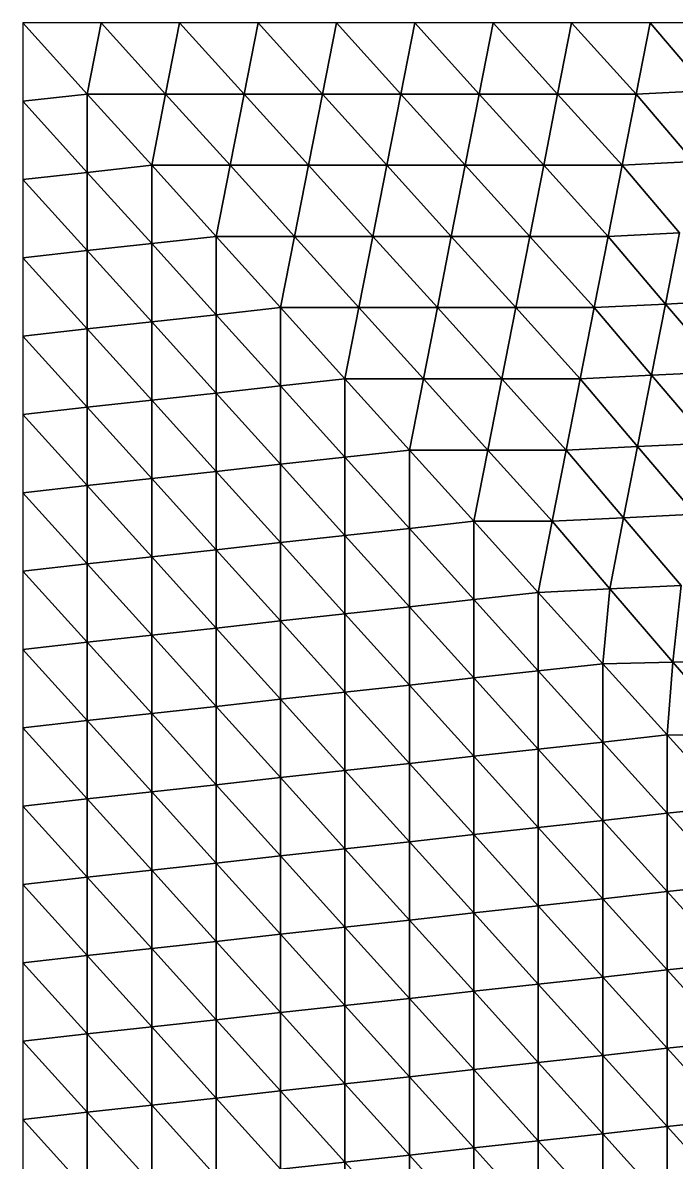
# Model space of a CAD drawing. Extents: x 100 to 350, y 100 to 150.
# Drawn here: x 100 to 113.02, y 127.27 to 150 of the extents above; entities that cross this region are included whole.
import ezdxf

# ---------------------------------------------------------------- set-up
doc = ezdxf.new("R2010")
doc.units = 0

msp = doc.modelspace()

# ---------------------------------------------------------------- linework, layer by layer
at = {"color": 1}
for p, q in [((101.28406, 148.579372), (100, 150)), ((100, 150), (101.28406, 148.579372)), ((101.5625, 150), (101.28406, 148.579372)), ((101.28406, 148.579372), (101.5625, 150)), ((102.84656, 148.579372), (101.5625, 150)), ((101.5625, 150), (102.84656, 148.579372)), ((102.84656, 148.579372), (103.125, 150)), ((103.125, 150), (102.84656, 148.579372)), ((103.125, 150), (104.40906, 148.579372)), ((104.40906, 148.579372), (103.125, 150)), ((104.6875, 150), (104.40906, 148.579372)), ((104.40906, 148.579372), (104.6875, 150)), ((105.97156, 148.579372), (104.6875, 150)), ((104.6875, 150), (105.97156, 148.579372)), ((105.97156, 148.579372), (106.25, 150)), ((106.25, 150), (105.97156, 148.579372)), ((106.25, 150), (107.53406, 148.579372)), ((107.53406, 148.579372), (106.25, 150)), ((107.8125, 150), (107.53406, 148.579372)), ((107.53406, 148.579372), (107.8125, 150)), ((109.09656, 148.579372), (107.8125, 150)), ((107.8125, 150), (109.09656, 148.579372)), ((109.375, 150), (109.09656, 148.579372)), ((109.09656, 148.579372), (109.375, 150)), ((110.65906, 148.579372), (109.375, 150)), ((109.375, 150), (110.65906, 148.579372)), ((110.9375, 150), (110.65906, 148.579372)), ((110.65906, 148.579372), (110.9375, 150)), ((112.22156, 148.579372), (110.9375, 150)), ((110.9375, 150), (112.22156, 148.579372)), ((112.22156, 148.579372), (112.5, 150)), ((112.5, 150), (112.22156, 148.579372)), ((112.5, 150), (113.644841, 148.650308)), ((113.644841, 148.650308), (112.5, 150)), ((112.22156, 148.579372), (113.644841, 148.650308)), ((113.644841, 148.650308), (112.22156, 148.579372)), ((101.28406, 148.579372), (100, 148.4375)), ((100, 148.4375), (101.28406, 148.579372)), ((100, 148.4375), (101.28406, 147.016872)), ((101.28406, 147.016872), (100, 148.4375)), ((101.28406, 147.016872), (101.28406, 148.579372)), ((102.84656, 148.579372), (101.28406, 148.579372)), ((101.28406, 148.579372), (102.568121, 147.158744)), ((101.28406, 148.579372), (102.84656, 148.579372)), ((102.568121, 147.158744), (101.28406, 148.579372)), ((101.28406, 148.579372), (101.28406, 147.016872)), ((102.568121, 147.158744), (102.84656, 148.579372)), ((102.84656, 148.579372), (102.568121, 147.158744)), ((104.130621, 147.158744), (102.84656, 148.579372)), ((102.84656, 148.579372), (104.130621, 147.158744)), ((104.40906, 148.579372), (102.84656, 148.579372)), ((102.84656, 148.579372), (104.40906, 148.579372)), ((104.130621, 147.158744), (104.40906, 148.579372)), ((104.40906, 148.579372), (104.130621, 147.158744)), ((105.97156, 148.579372), (104.40906, 148.579372)), ((104.40906, 148.579372), (105.693121, 147.158744)), ((104.40906, 148.579372), (105.97156, 148.579372)), ((105.693121, 147.158744), (104.40906, 148.579372)), ((105.693121, 147.158744), (105.97156, 148.579372)), ((105.97156, 148.579372), (105.693121, 147.158744)), ((107.255621, 147.158744), (105.97156, 148.579372)), ((105.97156, 148.579372), (107.255621, 147.158744)), ((107.53406, 148.579372), (105.97156, 148.579372)), ((105.97156, 148.579372), (107.53406, 148.579372)), ((107.53406, 148.579372), (107.255621, 147.158744)), ((107.255621, 147.158744), (107.53406, 148.579372)), ((108.818121, 147.158744), (107.53406, 148.579372)), ((107.53406, 148.579372), (109.09656, 148.579372)), ((109.09656, 148.579372), (107.53406, 148.579372)), ((107.53406, 148.579372), (108.818121, 147.158744)), ((109.09656, 148.579372), (108.818121, 147.158744)), ((108.818121, 147.158744), (109.09656, 148.579372)), ((109.09656, 148.579372), (110.65906, 148.579372)), ((109.09656, 148.579372), (110.380621, 147.158744)), ((110.65906, 148.579372), (109.09656, 148.579372)), ((110.380621, 147.158744), (109.09656, 148.579372)), ((110.380621, 147.158744), (110.65906, 148.579372)), ((110.65906, 148.579372), (110.380621, 147.158744)), ((112.22156, 148.579372), (110.65906, 148.579372)), ((110.65906, 148.579372), (111.943121, 147.158744)), ((110.65906, 148.579372), (112.22156, 148.579372)), ((111.943121, 147.158744), (110.65906, 148.579372)), ((111.943121, 147.158744), (112.22156, 148.579372)), ((112.22156, 148.579372), (111.943121, 147.158744)), ((113.366401, 147.22968), (112.22156, 148.579372)), ((112.22156, 148.579372), (113.366401, 147.22968)), ((101.28406, 147.016872), (102.568121, 147.158744)), ((102.568121, 147.158744), (101.28406, 147.016872)), ((104.130621, 147.158744), (102.568121, 147.158744)), ((102.568121, 147.158744), (103.852181, 145.738116)), ((103.852181, 145.738116), (102.568121, 147.158744)), ((102.568121, 147.158744), (102.568121, 145.596244)), ((102.568121, 147.158744), (104.130621, 147.158744)), ((102.568121, 145.596244), (102.568121, 147.158744)), ((103.852181, 145.738116), (104.130621, 147.158744)), ((104.130621, 147.158744), (103.852181, 145.738116)), ((105.414681, 145.738116), (104.130621, 147.158744)), ((104.130621, 147.158744), (105.414681, 145.738116)), ((105.693121, 147.158744), (104.130621, 147.158744)), ((104.130621, 147.158744), (105.693121, 147.158744)), ((105.414681, 145.738116), (105.693121, 147.158744)), ((105.693121, 147.158744), (105.414681, 145.738116)), ((105.693121, 147.158744), (107.255621, 147.158744)), ((106.977181, 145.738116), (105.693121, 147.158744)), ((107.255621, 147.158744), (105.693121, 147.158744)), ((105.693121, 147.158744), (106.977181, 145.738116)), ((107.255621, 147.158744), (106.977181, 145.738116)), ((106.977181, 145.738116), (107.255621, 147.158744)), ((107.255621, 147.158744), (108.818121, 147.158744)), ((107.255621, 147.158744), (108.539681, 145.738116)), ((108.818121, 147.158744), (107.255621, 147.158744)), ((108.539681, 145.738116), (107.255621, 147.158744)), ((108.818121, 147.158744), (108.539681, 145.738116)), ((108.539681, 145.738116), (108.818121, 147.158744)), ((110.380621, 147.158744), (108.818121, 147.158744)), ((108.818121, 147.158744), (110.102181, 145.738116)), ((110.102181, 145.738116), (108.818121, 147.158744)), ((108.818121, 147.158744), (110.380621, 147.158744)), ((110.102181, 145.738116), (110.380621, 147.158744)), ((110.380621, 147.158744), (110.102181, 145.738116)), ((111.664681, 145.738116), (110.380621, 147.158744)), ((110.380621, 147.158744), (111.664681, 145.738116)), ((111.943121, 147.158744), (110.380621, 147.158744)), ((110.380621, 147.158744), (111.943121, 147.158744)), ((111.664681, 145.738116), (111.943121, 147.158744)), ((111.943121, 147.158744), (111.664681, 145.738116)), ((111.943121, 147.158744), (113.366401, 147.22968)), ((113.366401, 147.22968), (111.943121, 147.158744)), ((113.087962, 145.809052), (111.943121, 147.158744)), ((111.943121, 147.158744), (113.087962, 145.809052)), ((101.28406, 147.016872), (100, 146.875)), ((100, 146.875), (101.28406, 147.016872)), ((101.28406, 145.454372), (100, 146.875)), ((100, 146.875), (101.28406, 145.454372)), ((101.28406, 145.454372), (101.28406, 147.016872)), ((102.568121, 145.596244), (101.28406, 147.016872)), ((101.28406, 147.016872), (101.28406, 145.454372)), ((101.28406, 147.016872), (102.568121, 145.596244)), ((103.852181, 145.738116), (102.568121, 145.596244)), ((102.568121, 145.596244), (103.852181, 145.738116)), ((103.852181, 144.175616), (103.852181, 145.738116)), ((105.414681, 145.738116), (103.852181, 145.738116)), ((103.852181, 145.738116), (105.136242, 144.317488)), ((103.852181, 145.738116), (105.414681, 145.738116)), ((105.136242, 144.317488), (103.852181, 145.738116)), ((103.852181, 145.738116), (103.852181, 144.175616)), ((105.136242, 144.317488), (105.414681, 145.738116)), ((105.414681, 145.738116), (105.136242, 144.317488)), ((106.698742, 144.317488), (105.414681, 145.738116)), ((105.414681, 145.738116), (106.698742, 144.317488)), ((106.977181, 145.738116), (105.414681, 145.738116)), ((105.414681, 145.738116), (106.977181, 145.738116)), ((106.977181, 145.738116), (106.698742, 144.317488)), ((106.698742, 144.317488), (106.977181, 145.738116)), ((108.261242, 144.317488), (106.977181, 145.738116)), ((108.539681, 145.738116), (106.977181, 145.738116)), ((106.977181, 145.738116), (108.261242, 144.317488)), ((106.977181, 145.738116), (108.539681, 145.738116)), ((108.539681, 145.738116), (108.261242, 144.317488)), ((108.261242, 144.317488), (108.539681, 145.738116)), ((108.539681, 145.738116), (110.102181, 145.738116)), ((108.539681, 145.738116), (109.823742, 144.317488)), ((110.102181, 145.738116), (108.539681, 145.738116)), ((109.823742, 144.317488), (108.539681, 145.738116)), ((109.823742, 144.317488), (110.102181, 145.738116)), ((110.102181, 145.738116), (109.823742, 144.317488)), ((111.664681, 145.738116), (110.102181, 145.738116)), ((110.102181, 145.738116), (111.386242, 144.317488)), ((110.102181, 145.738116), (111.664681, 145.738116)), ((111.386242, 144.317488), (110.102181, 145.738116)), ((111.386242, 144.317488), (111.664681, 145.738116)), ((111.664681, 145.738116), (111.386242, 144.317488)), ((113.087962, 145.809052), (111.664681, 145.738116)), ((111.664681, 145.738116), (113.087962, 145.809052)), ((111.664681, 145.738116), (112.809522, 144.388424)), ((112.809522, 144.388424), (111.664681, 145.738116)), ((112.809522, 144.388424), (113.087962, 145.809052)), ((113.087962, 145.809052), (112.809522, 144.388424)), ((101.28406, 145.454372), (102.568121, 145.596244)), ((102.568121, 145.596244), (101.28406, 145.454372)), ((102.568121, 145.596244), (103.852181, 144.175616)), ((103.852181, 144.175616), (102.568121, 145.596244)), ((102.568121, 145.596244), (102.568121, 144.033744)), ((102.568121, 144.033744), (102.568121, 145.596244)), ((101.28406, 145.454372), (100, 145.3125)), ((100, 145.3125), (101.28406, 145.454372)), ((100, 145.3125), (101.28406, 143.891872)), ((101.28406, 143.891872), (100, 145.3125)), ((101.28406, 143.891872), (101.28406, 145.454372)), ((102.568121, 144.033744), (101.28406, 145.454372)), ((101.28406, 145.454372), (101.28406, 143.891872)), ((101.28406, 145.454372), (102.568121, 144.033744)), ((112.809522, 144.388424), (111.386242, 144.317488)), ((111.386242, 144.317488), (112.809522, 144.388424)), ((112.531083, 142.967796), (112.809522, 144.388424)), ((112.809522, 144.388424), (112.531083, 142.967796)), ((112.809522, 144.388424), (114.232802, 144.45936)), ((114.232802, 144.45936), (112.809522, 144.388424)), ((113.954363, 143.038732), (112.809522, 144.388424)), ((112.809522, 144.388424), (113.954363, 143.038732)), ((102.568121, 144.033744), (103.852181, 144.175616)), ((103.852181, 144.175616), (102.568121, 144.033744)), ((103.852181, 144.175616), (105.136242, 144.317488)), ((105.136242, 144.317488), (103.852181, 144.175616)), ((103.852181, 142.613116), (103.852181, 144.175616)), ((105.136242, 142.754988), (103.852181, 144.175616)), ((103.852181, 144.175616), (103.852181, 142.613116)), ((103.852181, 144.175616), (105.136242, 142.754988)), ((105.136242, 144.317488), (106.698742, 144.317488)), ((106.420302, 142.89686), (105.136242, 144.317488)), ((105.136242, 144.317488), (105.136242, 142.754988)), ((106.698742, 144.317488), (105.136242, 144.317488)), ((105.136242, 144.317488), (106.420302, 142.89686)), ((105.136242, 142.754988), (105.136242, 144.317488)), ((106.698742, 144.317488), (106.420302, 142.89686)), ((106.420302, 142.89686), (106.698742, 144.317488)), ((106.698742, 144.317488), (108.261242, 144.317488)), ((108.261242, 144.317488), (106.698742, 144.317488)), ((106.698742, 144.317488), (107.982802, 142.89686)), ((107.982802, 142.89686), (106.698742, 144.317488)), ((108.261242, 144.317488), (107.982802, 142.89686)), ((107.982802, 142.89686), (108.261242, 144.317488)), ((109.823742, 144.317488), (108.261242, 144.317488)), ((108.261242, 144.317488), (109.545302, 142.89686)), ((109.545302, 142.89686), (108.261242, 144.317488)), ((108.261242, 144.317488), (109.823742, 144.317488)), ((109.545302, 142.89686), (109.823742, 144.317488)), ((109.823742, 144.317488), (109.545302, 142.89686)), ((111.107802, 142.89686), (109.823742, 144.317488)), ((109.823742, 144.317488), (111.386242, 144.317488)), ((111.386242, 144.317488), (109.823742, 144.317488)), ((109.823742, 144.317488), (111.107802, 142.89686)), ((111.107802, 142.89686), (111.386242, 144.317488)), ((111.386242, 144.317488), (111.107802, 142.89686)), ((111.386242, 144.317488), (112.531083, 142.967796)), ((112.531083, 142.967796), (111.386242, 144.317488)), ((101.28406, 143.891872), (100, 143.75)), ((100, 143.75), (101.28406, 143.891872)), ((101.28406, 143.891872), (102.568121, 144.033744)), ((102.568121, 144.033744), (101.28406, 143.891872)), ((101.28406, 142.329372), (101.28406, 143.891872)), ((102.568121, 142.471244), (101.28406, 143.891872)), ((101.28406, 143.891872), (101.28406, 142.329372)), ((101.28406, 143.891872), (102.568121, 142.471244)), ((103.852181, 142.613116), (102.568121, 144.033744)), ((102.568121, 144.033744), (102.568121, 142.471244)), ((102.568121, 144.033744), (103.852181, 142.613116)), ((102.568121, 142.471244), (102.568121, 144.033744)), ((101.28406, 142.329372), (100, 143.75)), ((100, 143.75), (101.28406, 142.329372)), ((112.531083, 142.967796), (111.107802, 142.89686)), ((111.107802, 142.89686), (112.531083, 142.967796)), ((112.252643, 141.547168), (112.531083, 142.967796)), ((112.531083, 142.967796), (112.252643, 141.547168)), ((112.531083, 142.967796), (113.954363, 143.038732)), ((113.954363, 143.038732), (112.531083, 142.967796)), ((113.675923, 141.618104), (112.531083, 142.967796)), ((112.531083, 142.967796), (113.675923, 141.618104)), ((103.852181, 142.613116), (105.136242, 142.754988)), ((105.136242, 142.754988), (103.852181, 142.613116)), ((105.136242, 142.754988), (106.420302, 142.89686)), ((106.420302, 142.89686), (105.136242, 142.754988)), ((105.136242, 142.754988), (105.136242, 141.192488)), ((106.420302, 141.33436), (105.136242, 142.754988)), ((105.136242, 142.754988), (106.420302, 141.33436)), ((105.136242, 141.192488), (105.136242, 142.754988)), ((107.704363, 141.476232), (106.420302, 142.89686)), ((106.420302, 142.89686), (106.420302, 141.33436)), ((106.420302, 142.89686), (107.982802, 142.89686)), ((107.982802, 142.89686), (106.420302, 142.89686)), ((106.420302, 142.89686), (107.704363, 141.476232)), ((106.420302, 141.33436), (106.420302, 142.89686)), ((107.982802, 142.89686), (107.704363, 141.476232)), ((107.704363, 141.476232), (107.982802, 142.89686)), ((107.982802, 142.89686), (109.545302, 142.89686)), ((109.266863, 141.476232), (107.982802, 142.89686)), ((109.545302, 142.89686), (107.982802, 142.89686)), ((107.982802, 142.89686), (109.266863, 141.476232)), ((109.266863, 141.476232), (109.545302, 142.89686)), ((109.545302, 142.89686), (109.266863, 141.476232)), ((109.545302, 142.89686), (111.107802, 142.89686)), ((111.107802, 142.89686), (109.545302, 142.89686)), ((109.545302, 142.89686), (110.829363, 141.476232)), ((110.829363, 141.476232), (109.545302, 142.89686)), ((110.829363, 141.476232), (111.107802, 142.89686)), ((111.107802, 142.89686), (110.829363, 141.476232)), ((111.107802, 142.89686), (112.252643, 141.547168)), ((112.252643, 141.547168), (111.107802, 142.89686)), ((103.852181, 142.613116), (102.568121, 142.471244)), ((102.568121, 142.471244), (103.852181, 142.613116)), ((103.852181, 141.050616), (103.852181, 142.613116)), ((105.136242, 141.192488), (103.852181, 142.613116)), ((103.852181, 142.613116), (103.852181, 141.050616)), ((103.852181, 142.613116), (105.136242, 141.192488)), ((101.28406, 142.329372), (100, 142.1875)), ((100, 142.1875), (101.28406, 142.329372)), ((101.28406, 142.329372), (102.568121, 142.471244)), ((102.568121, 142.471244), (101.28406, 142.329372)), ((101.28406, 140.766872), (101.28406, 142.329372)), ((102.568121, 140.908744), (101.28406, 142.329372)), ((101.28406, 142.329372), (101.28406, 140.766872)), ((101.28406, 142.329372), (102.568121, 140.908744)), ((102.568121, 142.471244), (103.852181, 141.050616)), ((103.852181, 141.050616), (102.568121, 142.471244)), ((102.568121, 142.471244), (102.568121, 140.908744)), ((102.568121, 140.908744), (102.568121, 142.471244)), ((100, 142.1875), (101.28406, 140.766872)), ((101.28406, 140.766872), (100, 142.1875)), ((113.675923, 141.618104), (112.252643, 141.547168)), ((112.252643, 141.547168), (113.675923, 141.618104)), ((106.420302, 141.33436), (107.704363, 141.476232)), ((107.704363, 141.476232), (106.420302, 141.33436)), ((109.266863, 141.476232), (107.704363, 141.476232)), ((107.704363, 141.476232), (108.988423, 140.055604)), ((108.988423, 140.055604), (107.704363, 141.476232)), ((107.704363, 141.476232), (107.704363, 139.913732)), ((107.704363, 141.476232), (109.266863, 141.476232)), ((107.704363, 139.913732), (107.704363, 141.476232)), ((108.988423, 140.055604), (109.266863, 141.476232)), ((109.266863, 141.476232), (108.988423, 140.055604)), ((110.550923, 140.055604), (109.266863, 141.476232)), ((109.266863, 141.476232), (110.550923, 140.055604)), ((110.829363, 141.476232), (109.266863, 141.476232)), ((109.266863, 141.476232), (110.829363, 141.476232)), ((110.550923, 140.055604), (110.829363, 141.476232)), ((110.829363, 141.476232), (110.550923, 140.055604)), ((110.829363, 141.476232), (112.252643, 141.547168)), ((112.252643, 141.547168), (110.829363, 141.476232)), ((110.829363, 141.476232), (111.974203, 140.12654)), ((111.974203, 140.12654), (110.829363, 141.476232)), ((111.974203, 140.12654), (112.252643, 141.547168)), ((112.252643, 141.547168), (111.974203, 140.12654)), ((112.252643, 141.547168), (113.397484, 140.197476)), ((113.397484, 140.197476), (112.252643, 141.547168)), ((105.136242, 141.192488), (103.852181, 141.050616)), ((103.852181, 141.050616), (105.136242, 141.192488)), ((105.136242, 141.192488), (106.420302, 141.33436)), ((106.420302, 141.33436), (105.136242, 141.192488)), ((105.136242, 139.629988), (105.136242, 141.192488)), ((105.136242, 141.192488), (106.420302, 139.77186)), ((106.420302, 139.77186), (105.136242, 141.192488)), ((105.136242, 141.192488), (105.136242, 139.629988)), ((106.420302, 141.33436), (106.420302, 139.77186)), ((107.704363, 139.913732), (106.420302, 141.33436)), ((106.420302, 141.33436), (107.704363, 139.913732)), ((106.420302, 139.77186), (106.420302, 141.33436)), ((103.852181, 141.050616), (102.568121, 140.908744)), ((102.568121, 140.908744), (103.852181, 141.050616)), ((103.852181, 139.488116), (103.852181, 141.050616)), ((103.852181, 141.050616), (105.136242, 139.629988)), ((105.136242, 139.629988), (103.852181, 141.050616)), ((103.852181, 141.050616), (103.852181, 139.488116)), ((101.28406, 140.766872), (100, 140.625)), ((100, 140.625), (101.28406, 140.766872)), ((102.568121, 140.908744), (101.28406, 140.766872)), ((101.28406, 140.766872), (102.568121, 140.908744)), ((101.28406, 139.204372), (101.28406, 140.766872)), ((101.28406, 140.766872), (102.568121, 139.346244)), ((102.568121, 139.346244), (101.28406, 140.766872)), ((101.28406, 140.766872), (101.28406, 139.204372)), ((102.568121, 140.908744), (103.852181, 139.488116)), ((102.568121, 139.346244), (102.568121, 140.908744)), ((103.852181, 139.488116), (102.568121, 140.908744)), ((102.568121, 140.908744), (102.568121, 139.346244)), ((100, 140.625), (101.28406, 139.204372)), ((101.28406, 139.204372), (100, 140.625)), ((108.988423, 140.055604), (107.704363, 139.913732)), ((107.704363, 139.913732), (108.988423, 140.055604)), ((108.988423, 138.493104), (108.988423, 140.055604)), ((110.550923, 140.055604), (108.988423, 140.055604)), ((108.988423, 140.055604), (110.272484, 138.634976)), ((108.988423, 140.055604), (110.550923, 140.055604)), ((110.272484, 138.634976), (108.988423, 140.055604)), ((108.988423, 140.055604), (108.988423, 138.493104)), ((110.272484, 138.634976), (110.550923, 140.055604)), ((110.550923, 140.055604), (110.272484, 138.634976)), ((111.974203, 140.12654), (110.550923, 140.055604)), ((110.550923, 140.055604), (111.974203, 140.12654)), ((110.550923, 140.055604), (111.695764, 138.705912)), ((111.695764, 138.705912), (110.550923, 140.055604)), ((111.695764, 138.705912), (111.974203, 140.12654)), ((111.974203, 140.12654), (111.695764, 138.705912)), ((113.397484, 140.197476), (111.974203, 140.12654)), ((111.974203, 140.12654), (113.397484, 140.197476)), ((111.974203, 140.12654), (113.119044, 138.776848)), ((113.119044, 138.776848), (111.974203, 140.12654)), ((106.420302, 139.77186), (107.704363, 139.913732)), ((107.704363, 139.913732), (106.420302, 139.77186)), ((107.704363, 139.913732), (108.988423, 138.493104)), ((107.704363, 139.913732), (107.704363, 138.351232)), ((108.988423, 138.493104), (107.704363, 139.913732)), ((107.704363, 138.351232), (107.704363, 139.913732)), ((105.136242, 139.629988), (103.852181, 139.488116)), ((103.852181, 139.488116), (105.136242, 139.629988)), ((106.420302, 139.77186), (105.136242, 139.629988)), ((105.136242, 139.629988), (106.420302, 139.77186)), ((105.136242, 138.067488), (105.136242, 139.629988)), ((105.136242, 139.629988), (106.420302, 138.20936)), ((105.136242, 139.629988), (105.136242, 138.067488)), ((106.420302, 138.20936), (105.136242, 139.629988)), ((107.704363, 138.351232), (106.420302, 139.77186)), ((106.420302, 139.77186), (106.420302, 138.20936)), ((106.420302, 139.77186), (107.704363, 138.351232)), ((106.420302, 138.20936), (106.420302, 139.77186)), ((102.568121, 139.346244), (101.28406, 139.204372)), ((101.28406, 139.204372), (102.568121, 139.346244)), ((103.852181, 139.488116), (102.568121, 139.346244)), ((102.568121, 139.346244), (103.852181, 139.488116)), ((102.568121, 139.346244), (103.852181, 137.925616)), ((102.568121, 137.783744), (102.568121, 139.346244)), ((103.852181, 137.925616), (102.568121, 139.346244)), ((102.568121, 139.346244), (102.568121, 137.783744)), ((103.852181, 139.488116), (105.136242, 138.067488)), ((103.852181, 137.925616), (103.852181, 139.488116)), ((105.136242, 138.067488), (103.852181, 139.488116)), ((103.852181, 139.488116), (103.852181, 137.925616)), ((100, 139.0625), (101.28406, 139.204372)), ((101.28406, 139.204372), (100, 139.0625)), ((101.28406, 139.204372), (102.568121, 137.783744)), ((101.28406, 137.641872), (101.28406, 139.204372)), ((102.568121, 137.783744), (101.28406, 139.204372)), ((101.28406, 139.204372), (101.28406, 137.641872)), ((100, 139.0625), (101.28406, 137.641872)), ((101.28406, 137.641872), (100, 139.0625)), ((111.695764, 138.705912), (110.272484, 138.634976)), ((110.272484, 138.634976), (111.695764, 138.705912)), ((111.556544, 137.214348), (111.695764, 138.705912)), ((111.695764, 138.705912), (111.556544, 137.214348)), ((113.119044, 138.776848), (111.695764, 138.705912)), ((111.695764, 138.705912), (113.119044, 138.776848)), ((111.695764, 138.705912), (112.954869, 137.246462)), ((112.954869, 137.246462), (111.695764, 138.705912)), ((112.954869, 137.246462), (113.119044, 138.776848)), ((113.119044, 138.776848), (112.954869, 137.246462)), ((107.704363, 138.351232), (108.988423, 138.493104)), ((108.988423, 138.493104), (107.704363, 138.351232)), ((110.272484, 138.634976), (108.988423, 138.493104)), ((108.988423, 138.493104), (110.272484, 138.634976)), ((108.988423, 136.930604), (108.988423, 138.493104)), ((108.988423, 138.493104), (110.272484, 137.072476)), ((108.988423, 138.493104), (108.988423, 136.930604)), ((110.272484, 137.072476), (108.988423, 138.493104)), ((110.272484, 138.634976), (111.556544, 137.214348)), ((111.556544, 137.214348), (110.272484, 138.634976)), ((110.272484, 138.634976), (110.272484, 137.072476)), ((110.272484, 137.072476), (110.272484, 138.634976)), ((106.420302, 138.20936), (105.136242, 138.067488)), ((105.136242, 138.067488), (106.420302, 138.20936)), ((106.420302, 138.20936), (107.704363, 138.351232)), ((107.704363, 138.351232), (106.420302, 138.20936)), ((106.420302, 138.20936), (106.420302, 136.64686)), ((107.704363, 136.788732), (106.420302, 138.20936)), ((106.420302, 138.20936), (107.704363, 136.788732)), ((106.420302, 136.64686), (106.420302, 138.20936)), ((108.988423, 136.930604), (107.704363, 138.351232)), ((107.704363, 138.351232), (107.704363, 136.788732)), ((107.704363, 138.351232), (108.988423, 136.930604)), ((107.704363, 136.788732), (107.704363, 138.351232)), ((103.852181, 137.925616), (105.136242, 138.067488)), ((105.136242, 138.067488), (103.852181, 137.925616)), ((106.420302, 136.64686), (105.136242, 138.067488)), ((105.136242, 138.067488), (105.136242, 136.504988)), ((105.136242, 138.067488), (106.420302, 136.64686)), ((105.136242, 136.504988), (105.136242, 138.067488)), ((102.568121, 137.783744), (101.28406, 137.641872)), ((101.28406, 137.641872), (102.568121, 137.783744)), ((103.852181, 137.925616), (102.568121, 137.783744)), ((102.568121, 137.783744), (103.852181, 137.925616)), ((103.852181, 136.363116), (102.568121, 137.783744)), ((102.568121, 137.783744), (102.568121, 136.221244)), ((102.568121, 137.783744), (103.852181, 136.363116)), ((102.568121, 136.221244), (102.568121, 137.783744)), ((103.852181, 136.363116), (103.852181, 137.925616)), ((105.136242, 136.504988), (103.852181, 137.925616)), ((103.852181, 137.925616), (103.852181, 136.363116)), ((103.852181, 137.925616), (105.136242, 136.504988)), ((101.28406, 137.641872), (100, 137.5)), ((100, 137.5), (101.28406, 137.641872)), ((101.28406, 136.079372), (101.28406, 137.641872)), ((101.28406, 137.641872), (102.568121, 136.221244)), ((101.28406, 137.641872), (101.28406, 136.079372)), ((102.568121, 136.221244), (101.28406, 137.641872)), ((101.28406, 136.079372), (100, 137.5)), ((100, 137.5), (101.28406, 136.079372)), ((110.272484, 137.072476), (108.988423, 136.930604)), ((108.988423, 136.930604), (110.272484, 137.072476)), ((110.272484, 137.072476), (111.556544, 137.214348)), ((111.556544, 137.214348), (110.272484, 137.072476)), ((111.556544, 135.651848), (110.272484, 137.072476)), ((110.272484, 137.072476), (110.272484, 135.509976)), ((110.272484, 135.509976), (110.272484, 137.072476)), ((110.272484, 137.072476), (111.556544, 135.651848)), ((112.954869, 137.246462), (111.556544, 137.214348)), ((111.556544, 137.214348), (112.954869, 137.246462)), ((111.556544, 137.214348), (112.840605, 135.79372)), ((112.840605, 135.79372), (111.556544, 137.214348)), ((111.556544, 137.214348), (111.556544, 135.651848)), ((111.556544, 135.651848), (111.556544, 137.214348)), ((112.840605, 135.79372), (112.954869, 137.246462)), ((112.954869, 137.246462), (112.840605, 135.79372)), ((114.353193, 137.278575), (112.954869, 137.246462)), ((112.954869, 137.246462), (114.353193, 137.278575)), ((112.954869, 137.246462), (114.213973, 135.787011)), ((114.213973, 135.787011), (112.954869, 137.246462)), ((108.988423, 136.930604), (107.704363, 136.788732)), ((107.704363, 136.788732), (108.988423, 136.930604)), ((108.988423, 135.368104), (108.988423, 136.930604)), ((110.272484, 135.509976), (108.988423, 136.930604)), ((108.988423, 136.930604), (108.988423, 135.368104)), ((108.988423, 136.930604), (110.272484, 135.509976)), ((106.420302, 136.64686), (105.136242, 136.504988)), ((105.136242, 136.504988), (106.420302, 136.64686)), ((106.420302, 136.64686), (107.704363, 136.788732)), ((107.704363, 136.788732), (106.420302, 136.64686)), ((106.420302, 135.08436), (106.420302, 136.64686)), ((106.420302, 136.64686), (107.704363, 135.226232)), ((107.704363, 135.226232), (106.420302, 136.64686)), ((106.420302, 136.64686), (106.420302, 135.08436)), ((107.704363, 136.788732), (108.988423, 135.368104)), ((107.704363, 136.788732), (107.704363, 135.226232)), ((108.988423, 135.368104), (107.704363, 136.788732)), ((107.704363, 135.226232), (107.704363, 136.788732)), ((103.852181, 136.363116), (105.136242, 136.504988)), ((105.136242, 136.504988), (103.852181, 136.363116)), ((105.136242, 136.504988), (106.420302, 135.08436)), ((105.136242, 136.504988), (105.136242, 134.942488)), ((106.420302, 135.08436), (105.136242, 136.504988)), ((105.136242, 134.942488), (105.136242, 136.504988)), ((102.568121, 136.221244), (101.28406, 136.079372)), ((101.28406, 136.079372), (102.568121, 136.221244)), ((103.852181, 136.363116), (102.568121, 136.221244)), ((102.568121, 136.221244), (103.852181, 136.363116)), ((103.852181, 134.800616), (102.568121, 136.221244)), ((102.568121, 136.221244), (102.568121, 134.658744)), ((102.568121, 136.221244), (103.852181, 134.800616)), ((102.568121, 134.658744), (102.568121, 136.221244)), ((103.852181, 134.800616), (103.852181, 136.363116)), ((105.136242, 134.942488), (103.852181, 136.363116)), ((103.852181, 136.363116), (103.852181, 134.800616)), ((103.852181, 136.363116), (105.136242, 134.942488)), ((101.28406, 136.079372), (100, 135.9375)), ((100, 135.9375), (101.28406, 136.079372)), ((100, 135.9375), (101.28406, 134.516872)), ((101.28406, 134.516872), (100, 135.9375)), ((101.28406, 134.516872), (101.28406, 136.079372)), ((102.568121, 134.658744), (101.28406, 136.079372)), ((101.28406, 136.079372), (101.28406, 134.516872)), ((101.28406, 136.079372), (102.568121, 134.658744)), ((112.840605, 135.79372), (111.556544, 135.651848)), ((111.556544, 135.651848), (112.840605, 135.79372)), ((114.213973, 135.787011), (112.840605, 135.79372)), ((112.840605, 135.79372), (114.124665, 134.373092)), ((112.840605, 134.23122), (112.840605, 135.79372)), ((112.840605, 135.79372), (114.213973, 135.787011)), ((114.124665, 134.373092), (112.840605, 135.79372)), ((112.840605, 135.79372), (112.840605, 134.23122)), ((110.272484, 135.509976), (108.988423, 135.368104)), ((108.988423, 135.368104), (110.272484, 135.509976)), ((110.272484, 135.509976), (111.556544, 135.651848)), ((111.556544, 135.651848), (110.272484, 135.509976)), ((110.272484, 133.947476), (110.272484, 135.509976)), ((110.272484, 135.509976), (111.556544, 134.089348)), ((111.556544, 134.089348), (110.272484, 135.509976)), ((110.272484, 135.509976), (110.272484, 133.947476)), ((112.840605, 134.23122), (111.556544, 135.651848)), ((111.556544, 135.651848), (111.556544, 134.089348)), ((111.556544, 135.651848), (112.840605, 134.23122)), ((111.556544, 134.089348), (111.556544, 135.651848)), ((108.988423, 135.368104), (107.704363, 135.226232)), ((107.704363, 135.226232), (108.988423, 135.368104)), ((108.988423, 133.805604), (108.988423, 135.368104)), ((108.988423, 135.368104), (110.272484, 133.947476)), ((110.272484, 133.947476), (108.988423, 135.368104)), ((108.988423, 135.368104), (108.988423, 133.805604)), ((105.136242, 134.942488), (106.420302, 135.08436)), ((106.420302, 135.08436), (105.136242, 134.942488)), ((107.704363, 135.226232), (106.420302, 135.08436)), ((106.420302, 135.08436), (107.704363, 135.226232)), ((106.420302, 135.08436), (107.704363, 133.663732)), ((106.420302, 133.52186), (106.420302, 135.08436)), ((106.420302, 135.08436), (106.420302, 133.52186)), ((107.704363, 133.663732), (106.420302, 135.08436)), ((107.704363, 135.226232), (108.988423, 133.805604)), ((107.704363, 133.663732), (107.704363, 135.226232)), ((108.988423, 133.805604), (107.704363, 135.226232)), ((107.704363, 135.226232), (107.704363, 133.663732)), ((102.568121, 134.658744), (103.852181, 134.800616)), ((103.852181, 134.800616), (102.568121, 134.658744)), ((103.852181, 134.800616), (105.136242, 134.942488)), ((105.136242, 134.942488), (103.852181, 134.800616)), ((103.852181, 133.238116), (103.852181, 134.800616)), ((105.136242, 133.379988), (103.852181, 134.800616)), ((103.852181, 134.800616), (103.852181, 133.238116)), ((103.852181, 134.800616), (105.136242, 133.379988)), ((106.420302, 133.52186), (105.136242, 134.942488)), ((105.136242, 134.942488), (105.136242, 133.379988)), ((105.136242, 134.942488), (106.420302, 133.52186)), ((105.136242, 133.379988), (105.136242, 134.942488)), ((101.28406, 134.516872), (102.568121, 134.658744)), ((102.568121, 134.658744), (101.28406, 134.516872)), ((103.852181, 133.238116), (102.568121, 134.658744)), ((102.568121, 134.658744), (102.568121, 133.096244)), ((102.568121, 134.658744), (103.852181, 133.238116)), ((102.568121, 133.096244), (102.568121, 134.658744)), ((101.28406, 134.516872), (100, 134.375)), ((100, 134.375), (101.28406, 134.516872)), ((101.28406, 132.954372), (100, 134.375)), ((100, 134.375), (101.28406, 132.954372)), ((101.28406, 132.954372), (101.28406, 134.516872)), ((102.568121, 133.096244), (101.28406, 134.516872)), ((101.28406, 134.516872), (101.28406, 132.954372)), ((101.28406, 134.516872), (102.568121, 133.096244)), ((114.124665, 134.373092), (112.840605, 134.23122)), ((112.840605, 134.23122), (114.124665, 134.373092)), ((111.556544, 134.089348), (112.840605, 134.23122)), ((112.840605, 134.23122), (111.556544, 134.089348)), ((112.840605, 132.66872), (112.840605, 134.23122)), ((112.840605, 134.23122), (114.124665, 132.810592)), ((112.840605, 134.23122), (112.840605, 132.66872)), ((114.124665, 132.810592), (112.840605, 134.23122)), ((110.272484, 133.947476), (108.988423, 133.805604)), ((108.988423, 133.805604), (110.272484, 133.947476)), ((111.556544, 134.089348), (110.272484, 133.947476)), ((110.272484, 133.947476), (111.556544, 134.089348)), ((110.272484, 132.384976), (110.272484, 133.947476)), ((110.272484, 133.947476), (111.556544, 132.526848)), ((111.556544, 132.526848), (110.272484, 133.947476)), ((110.272484, 133.947476), (110.272484, 132.384976)), ((111.556544, 134.089348), (112.840605, 132.66872)), ((111.556544, 132.526848), (111.556544, 134.089348)), ((112.840605, 132.66872), (111.556544, 134.089348)), ((111.556544, 134.089348), (111.556544, 132.526848)), ((107.704363, 133.663732), (106.420302, 133.52186)), ((106.420302, 133.52186), (107.704363, 133.663732)), ((107.704363, 133.663732), (108.988423, 133.805604)), ((108.988423, 133.805604), (107.704363, 133.663732)), ((107.704363, 132.101232), (107.704363, 133.663732)), ((108.988423, 132.243104), (107.704363, 133.663732)), ((107.704363, 133.663732), (107.704363, 132.101232)), ((107.704363, 133.663732), (108.988423, 132.243104)), ((108.988423, 133.805604), (110.272484, 132.384976)), ((110.272484, 132.384976), (108.988423, 133.805604)), ((108.988423, 133.805604), (108.988423, 132.243104)), ((108.988423, 132.243104), (108.988423, 133.805604)), ((106.420302, 133.52186), (105.136242, 133.379988)), ((105.136242, 133.379988), (106.420302, 133.52186)), ((106.420302, 131.95936), (106.420302, 133.52186)), ((106.420302, 133.52186), (107.704363, 132.101232)), ((107.704363, 132.101232), (106.420302, 133.52186)), ((106.420302, 133.52186), (106.420302, 131.95936)), ((103.852181, 133.238116), (102.568121, 133.096244)), ((102.568121, 133.096244), (103.852181, 133.238116)), ((103.852181, 133.238116), (105.136242, 133.379988)), ((105.136242, 133.379988), (103.852181, 133.238116)), ((103.852181, 131.675616), (103.852181, 133.238116)), ((105.136242, 131.817488), (103.852181, 133.238116)), ((103.852181, 133.238116), (103.852181, 131.675616)), ((103.852181, 133.238116), (105.136242, 131.817488)), ((105.136242, 133.379988), (106.420302, 131.95936)), ((105.136242, 133.379988), (105.136242, 131.817488)), ((106.420302, 131.95936), (105.136242, 133.379988)), ((105.136242, 131.817488), (105.136242, 133.379988)), ((101.28406, 132.954372), (102.568121, 133.096244)), ((102.568121, 133.096244), (101.28406, 132.954372)), ((102.568121, 133.096244), (103.852181, 131.675616)), ((103.852181, 131.675616), (102.568121, 133.096244)), ((102.568121, 133.096244), (102.568121, 131.533744)), ((102.568121, 131.533744), (102.568121, 133.096244)), ((101.28406, 132.954372), (100, 132.8125)), ((100, 132.8125), (101.28406, 132.954372)), ((100, 132.8125), (101.28406, 131.391872)), ((101.28406, 131.391872), (100, 132.8125)), ((101.28406, 131.391872), (101.28406, 132.954372)), ((102.568121, 131.533744), (101.28406, 132.954372)), ((101.28406, 132.954372), (101.28406, 131.391872)), ((101.28406, 132.954372), (102.568121, 131.533744)), ((114.124665, 132.810592), (112.840605, 132.66872)), ((112.840605, 132.66872), (114.124665, 132.810592)), ((111.556544, 132.526848), (110.272484, 132.384976)), ((110.272484, 132.384976), (111.556544, 132.526848)), ((112.840605, 132.66872), (111.556544, 132.526848)), ((111.556544, 132.526848), (112.840605, 132.66872)), ((111.556544, 130.964348), (111.556544, 132.526848)), ((111.556544, 132.526848), (112.840605, 131.10622)), ((111.556544, 132.526848), (111.556544, 130.964348)), ((112.840605, 131.10622), (111.556544, 132.526848)), ((114.124665, 131.248092), (112.840605, 132.66872)), ((112.840605, 132.66872), (112.840605, 131.10622)), ((112.840605, 132.66872), (114.124665, 131.248092)), ((112.840605, 131.10622), (112.840605, 132.66872)), ((108.988423, 132.243104), (110.272484, 132.384976)), ((110.272484, 132.384976), (108.988423, 132.243104)), ((111.556544, 130.964348), (110.272484, 132.384976)), ((110.272484, 132.384976), (110.272484, 130.822476)), ((110.272484, 132.384976), (111.556544, 130.964348)), ((110.272484, 130.822476), (110.272484, 132.384976)), ((107.704363, 132.101232), (106.420302, 131.95936)), ((106.420302, 131.95936), (107.704363, 132.101232)), ((107.704363, 132.101232), (108.988423, 132.243104)), ((108.988423, 132.243104), (107.704363, 132.101232)), ((108.988423, 130.680604), (107.704363, 132.101232)), ((107.704363, 132.101232), (107.704363, 130.538732)), ((107.704363, 130.538732), (107.704363, 132.101232)), ((107.704363, 132.101232), (108.988423, 130.680604)), ((108.988423, 132.243104), (108.988423, 130.680604)), ((110.272484, 130.822476), (108.988423, 132.243104)), ((108.988423, 132.243104), (110.272484, 130.822476)), ((108.988423, 130.680604), (108.988423, 132.243104)), ((106.420302, 131.95936), (105.136242, 131.817488)), ((105.136242, 131.817488), (106.420302, 131.95936)), ((106.420302, 130.39686), (106.420302, 131.95936)), ((106.420302, 131.95936), (107.704363, 130.538732)), ((106.420302, 131.95936), (106.420302, 130.39686)), ((107.704363, 130.538732), (106.420302, 131.95936)), ((102.568121, 131.533744), (103.852181, 131.675616)), ((103.852181, 131.675616), (102.568121, 131.533744)), ((103.852181, 131.675616), (105.136242, 131.817488)), ((105.136242, 131.817488), (103.852181, 131.675616)), ((103.852181, 130.113116), (103.852181, 131.675616)), ((105.136242, 130.254988), (103.852181, 131.675616)), ((103.852181, 131.675616), (103.852181, 130.113116)), ((103.852181, 131.675616), (105.136242, 130.254988)), ((105.136242, 131.817488), (106.420302, 130.39686)), ((106.420302, 130.39686), (105.136242, 131.817488)), ((105.136242, 131.817488), (105.136242, 130.254988)), ((105.136242, 130.254988), (105.136242, 131.817488)), ((101.28406, 131.391872), (100, 131.25)), ((100, 131.25), (101.28406, 131.391872)), ((101.28406, 131.391872), (102.568121, 131.533744)), ((102.568121, 131.533744), (101.28406, 131.391872)), ((101.28406, 129.829372), (101.28406, 131.391872)), ((102.568121, 129.971244), (101.28406, 131.391872)), ((101.28406, 131.391872), (101.28406, 129.829372)), ((101.28406, 131.391872), (102.568121, 129.971244)), ((103.852181, 130.113116), (102.568121, 131.533744)), ((102.568121, 131.533744), (102.568121, 129.971244)), ((102.568121, 131.533744), (103.852181, 130.113116)), ((102.568121, 129.971244), (102.568121, 131.533744)), ((101.28406, 129.829372), (100, 131.25)), ((100, 131.25), (101.28406, 129.829372)), ((112.840605, 131.10622), (114.124665, 131.248092)), ((114.124665, 131.248092), (112.840605, 131.10622)), ((110.272484, 130.822476), (111.556544, 130.964348)), ((111.556544, 130.964348), (110.272484, 130.822476)), ((112.840605, 131.10622), (111.556544, 130.964348)), ((111.556544, 130.964348), (112.840605, 131.10622)), ((112.840605, 129.54372), (111.556544, 130.964348)), ((111.556544, 130.964348), (111.556544, 129.401848)), ((111.556544, 129.401848), (111.556544, 130.964348)), ((111.556544, 130.964348), (112.840605, 129.54372)), ((112.840605, 131.10622), (112.840605, 129.54372)), ((114.124665, 129.685592), (112.840605, 131.10622)), ((112.840605, 131.10622), (114.124665, 129.685592)), ((112.840605, 129.54372), (112.840605, 131.10622)), ((108.988423, 130.680604), (110.272484, 130.822476)), ((110.272484, 130.822476), (108.988423, 130.680604)), ((110.272484, 130.822476), (110.272484, 129.259976)), ((111.556544, 129.401848), (110.272484, 130.822476)), ((110.272484, 130.822476), (111.556544, 129.401848)), ((110.272484, 129.259976), (110.272484, 130.822476)), ((107.704363, 130.538732), (106.420302, 130.39686)), ((106.420302, 130.39686), (107.704363, 130.538732)), ((108.988423, 130.680604), (107.704363, 130.538732)), ((107.704363, 130.538732), (108.988423, 130.680604)), ((107.704363, 130.538732), (108.988423, 129.118104)), ((107.704363, 130.538732), (107.704363, 128.976232)), ((108.988423, 129.118104), (107.704363, 130.538732)), ((107.704363, 128.976232), (107.704363, 130.538732)), ((108.988423, 129.118104), (108.988423, 130.680604)), ((110.272484, 129.259976), (108.988423, 130.680604)), ((108.988423, 130.680604), (108.988423, 129.118104)), ((108.988423, 130.680604), (110.272484, 129.259976)), ((103.852181, 130.113116), (105.136242, 130.254988)), ((105.136242, 130.254988), (103.852181, 130.113116)), ((105.136242, 130.254988), (106.420302, 130.39686)), ((106.420302, 130.39686), (105.136242, 130.254988)), ((105.136242, 130.254988), (105.136242, 128.692488)), ((106.420302, 128.83436), (105.136242, 130.254988)), ((105.136242, 130.254988), (106.420302, 128.83436)), ((105.136242, 128.692488), (105.136242, 130.254988)), ((107.704363, 128.976232), (106.420302, 130.39686)), ((106.420302, 130.39686), (106.420302, 128.83436)), ((106.420302, 130.39686), (107.704363, 128.976232)), ((106.420302, 128.83436), (106.420302, 130.39686)), ((103.852181, 130.113116), (102.568121, 129.971244)), ((102.568121, 129.971244), (103.852181, 130.113116)), ((103.852181, 128.550616), (103.852181, 130.113116)), ((105.136242, 128.692488), (103.852181, 130.113116)), ((103.852181, 130.113116), (103.852181, 128.550616)), ((103.852181, 130.113116), (105.136242, 128.692488)), ((101.28406, 129.829372), (100, 129.6875)), ((100, 129.6875), (101.28406, 129.829372)), ((101.28406, 129.829372), (102.568121, 129.971244)), ((102.568121, 129.971244), (101.28406, 129.829372)), ((101.28406, 128.266872), (101.28406, 129.829372)), ((102.568121, 128.408744), (101.28406, 129.829372)), ((101.28406, 129.829372), (101.28406, 128.266872)), ((101.28406, 129.829372), (102.568121, 128.408744)), ((102.568121, 129.971244), (103.852181, 128.550616)), ((103.852181, 128.550616), (102.568121, 129.971244)), ((102.568121, 129.971244), (102.568121, 128.408744)), ((102.568121, 128.408744), (102.568121, 129.971244)), ((100, 129.6875), (101.28406, 128.266872)), ((101.28406, 128.266872), (100, 129.6875)), ((112.840605, 129.54372), (114.124665, 129.685592)), ((114.124665, 129.685592), (112.840605, 129.54372)), ((110.272484, 129.259976), (111.556544, 129.401848)), ((111.556544, 129.401848), (110.272484, 129.259976)), ((111.556544, 129.401848), (112.840605, 129.54372)), ((112.840605, 129.54372), (111.556544, 129.401848)), ((112.840605, 127.98122), (111.556544, 129.401848)), ((111.556544, 129.401848), (111.556544, 127.839348)), ((111.556544, 129.401848), (112.840605, 127.98122)), ((111.556544, 127.839348), (111.556544, 129.401848)), ((112.840605, 127.98122), (112.840605, 129.54372)), ((112.840605, 129.54372), (114.124665, 128.123092)), ((114.124665, 128.123092), (112.840605, 129.54372)), ((112.840605, 129.54372), (112.840605, 127.98122)), ((107.704363, 128.976232), (108.988423, 129.118104)), ((108.988423, 129.118104), (107.704363, 128.976232)), ((110.272484, 129.259976), (108.988423, 129.118104)), ((108.988423, 129.118104), (110.272484, 129.259976)), ((108.988423, 129.118104), (110.272484, 127.697476)), ((108.988423, 127.555604), (108.988423, 129.118104)), ((110.272484, 127.697476), (108.988423, 129.118104)), ((108.988423, 129.118104), (108.988423, 127.555604)), ((110.272484, 127.697476), (110.272484, 129.259976)), ((110.272484, 129.259976), (111.556544, 127.839348)), ((111.556544, 127.839348), (110.272484, 129.259976)), ((110.272484, 129.259976), (110.272484, 127.697476)), ((106.420302, 128.83436), (107.704363, 128.976232)), ((107.704363, 128.976232), (106.420302, 128.83436)), ((108.988423, 127.555604), (107.704363, 128.976232)), ((107.704363, 128.976232), (107.704363, 127.413732)), ((107.704363, 128.976232), (108.988423, 127.555604)), ((107.704363, 127.413732), (107.704363, 128.976232)), ((105.136242, 128.692488), (103.852181, 128.550616)), ((103.852181, 128.550616), (105.136242, 128.692488)), ((105.136242, 128.692488), (106.420302, 128.83436)), ((106.420302, 128.83436), (105.136242, 128.692488)), ((105.136242, 127.129988), (105.136242, 128.692488)), ((105.136242, 128.692488), (106.420302, 127.27186)), ((106.420302, 127.27186), (105.136242, 128.692488)), ((105.136242, 128.692488), (105.136242, 127.129988)), ((106.420302, 128.83436), (106.420302, 127.27186)), ((107.704363, 127.413732), (106.420302, 128.83436)), ((106.420302, 128.83436), (107.704363, 127.413732)), ((106.420302, 127.27186), (106.420302, 128.83436)), ((103.852181, 128.550616), (102.568121, 128.408744)), ((102.568121, 128.408744), (103.852181, 128.550616)), ((103.852181, 126.988116), (103.852181, 128.550616)), ((103.852181, 128.550616), (105.136242, 127.129988)), ((105.136242, 127.129988), (103.852181, 128.550616)), ((103.852181, 128.550616), (103.852181, 126.988116)), ((101.28406, 128.266872), (100, 128.125)), ((100, 128.125), (101.28406, 128.266872)), ((102.568121, 128.408744), (101.28406, 128.266872)), ((101.28406, 128.266872), (102.568121, 128.408744)), ((101.28406, 126.704372), (101.28406, 128.266872)), ((101.28406, 128.266872), (102.568121, 126.846244)), ((102.568121, 126.846244), (101.28406, 128.266872)), ((101.28406, 128.266872), (101.28406, 126.704372)), ((102.568121, 128.408744), (103.852181, 126.988116)), ((102.568121, 126.846244), (102.568121, 128.408744)), ((103.852181, 126.988116), (102.568121, 128.408744)), ((102.568121, 128.408744), (102.568121, 126.846244)), ((100, 128.125), (101.28406, 126.704372)), ((101.28406, 126.704372), (100, 128.125)), ((111.556544, 127.839348), (112.840605, 127.98122)), ((112.840605, 127.98122), (111.556544, 127.839348)), ((114.124665, 128.123092), (112.840605, 127.98122)), ((112.840605, 127.98122), (114.124665, 128.123092)), ((112.840605, 126.41872), (112.840605, 127.98122)), ((112.840605, 127.98122), (114.124665, 126.560592)), ((114.124665, 126.560592), (112.840605, 127.98122)), ((112.840605, 127.98122), (112.840605, 126.41872)), ((111.556544, 127.839348), (110.272484, 127.697476)), ((110.272484, 127.697476), (111.556544, 127.839348)), ((111.556544, 127.839348), (112.840605, 126.41872)), ((111.556544, 126.276848), (111.556544, 127.839348)), ((112.840605, 126.41872), (111.556544, 127.839348)), ((111.556544, 127.839348), (111.556544, 126.276848)), ((108.988423, 127.555604), (107.704363, 127.413732)), ((107.704363, 127.413732), (108.988423, 127.555604)), ((110.272484, 127.697476), (108.988423, 127.555604)), ((108.988423, 127.555604), (110.272484, 127.697476)), ((108.988423, 125.993104), (108.988423, 127.555604)), ((108.988423, 127.555604), (110.272484, 126.134976)), ((110.272484, 126.134976), (108.988423, 127.555604)), ((108.988423, 127.555604), (108.988423, 125.993104)), ((110.272484, 126.134976), (110.272484, 127.697476)), ((110.272484, 127.697476), (111.556544, 126.276848)), ((111.556544, 126.276848), (110.272484, 127.697476)), ((110.272484, 127.697476), (110.272484, 126.134976)), ((106.420302, 127.27186), (107.704363, 127.413732)), ((107.704363, 127.413732), (106.420302, 127.27186)), ((107.704363, 127.413732), (108.988423, 125.993104)), ((107.704363, 127.413732), (107.704363, 125.851232)), ((108.988423, 125.993104), (107.704363, 127.413732)), ((107.704363, 125.851232), (107.704363, 127.413732)), ((106.420302, 127.27186), (105.136242, 127.129988)), ((105.136242, 127.129988), (106.420302, 127.27186)), ((106.420302, 125.70936), (106.420302, 127.27186)), ((106.420302, 127.27186), (107.704363, 125.851232)), ((107.704363, 125.851232), (106.420302, 127.27186)), ((106.420302, 127.27186), (106.420302, 125.70936))]:
    msp.add_line(p, q, dxfattribs=at)
at = {"color": 7}
for p, q in [((100, 150), (100, 148.4375)), ((101.5625, 150), (100, 150)), ((103.125, 150), (101.5625, 150)), ((104.6875, 150), (103.125, 150)), ((106.25, 150), (104.6875, 150)), ((107.8125, 150), (106.25, 150)), ((109.375, 150), (107.8125, 150)), ((110.9375, 150), (109.375, 150)), ((112.5, 150), (110.9375, 150)), ((114.0625, 150), (112.5, 150)), ((100, 148.4375), (100, 146.875)), ((100, 146.875), (100, 145.3125)), ((100, 145.3125), (100, 143.75)), ((100, 143.75), (100, 142.1875)), ((100, 142.1875), (100, 140.625)), ((100, 140.625), (100, 139.0625)), ((100, 139.0625), (100, 137.5)), ((100, 137.5), (100, 135.9375)), ((100, 135.9375), (100, 134.375)), ((100, 134.375), (100, 132.8125)), ((100, 132.8125), (100, 131.25)), ((100, 131.25), (100, 129.6875)), ((100, 129.6875), (100, 128.125)), ((100, 128.125), (100, 126.5625))]:
    msp.add_line(p, q, dxfattribs=at)

doc.saveas('drawing.dxf')
